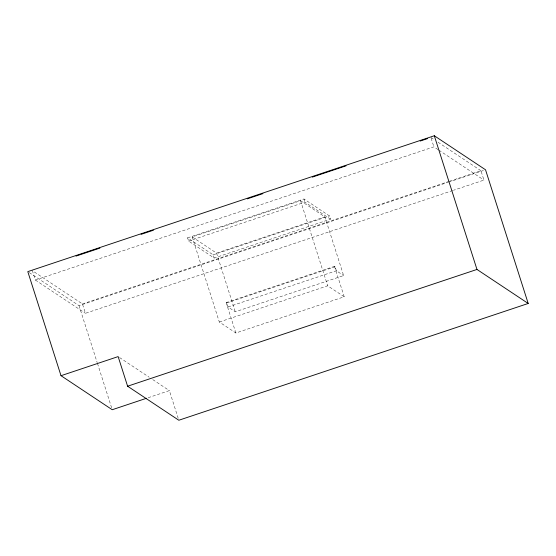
<?xml version="1.0" encoding="UTF-8"?>
<svg xmlns="http://www.w3.org/2000/svg" width="556" height="556" viewBox="0 0 556 556"><rect width="100%" height="100%" fill="white"/><g stroke="black" fill="none" stroke-linecap="round" stroke-linejoin="round"><path stroke-width="0.42" stroke-dasharray="2.78 2.08" d="M452.653 190.555L85.429 313.299L82.441 303.93L32.387 270.682L35.375 280.05L433.882 146.847L438.177 149.696M187.587 237.864L303.937 198.978L329.486 215.943L330.507 219.147L214.157 258.04L188.609 241.068L187.587 237.864L213.136 254.836L214.157 258.04M334.51 266.359L344.213 296.779L235.862 332.995L219.328 322.014L192.174 236.919L300.525 200.702L324.899 216.889L343.629 275.567L235.271 311.784L228.016 306.968L226.744 302.964L226.153 302.575L334.51 266.359L335.094 266.748L336.373 270.751L343.629 275.567M188.609 241.068L304.959 202.175L330.507 219.147M192.174 236.919L216.548 253.112L324.899 216.889M213.136 254.836L329.486 215.943M82.441 303.93L448.838 181.465M449.665 181.186L480.947 170.727L483.942 180.095L453.474 190.277M29.246 272.586L79.028 305.654L447.684 182.431M448.504 182.16L483.887 170.331M226.744 302.964L335.094 266.748M228.016 306.968L336.373 270.751M219.328 322.014L327.686 285.798L344.213 296.779M148.153 397.721L169.378 390.625L178.302 418.598M430.893 137.478L434.472 139.855M438.045 142.232L480.947 170.727M438.886 150.169L483.942 180.095M35.375 280.05L85.429 313.299M119.589 357.557L149.175 377.204M152.782 379.602L169.378 390.625M431.143 138.263L433.882 146.847M303.937 198.978L304.959 202.175M300.525 200.702L327.686 285.798M216.548 253.112L235.271 311.784M226.153 302.575L235.862 332.995M79.028 305.654L97.217 362.644M97.481 363.471L111.714 408.069"/><path stroke-width="0.83" d="M61.014 375.696L118.143 356.598L127.602 386.218L178.83 420.246L528.2 303.472L485.534 169.782L434.305 135.754L27.8 271.627L61.014 375.696L112.242 409.723L146.527 398.263M76.026 256.094L99.899 248.115M141.071 234.354L153.421 230.226M247.281 198.853L262.925 193.627M312.326 177.114L346.089 165.827M420.19 141.057L427.599 138.583M127.602 386.218L476.972 269.445L528.2 303.472M434.305 135.754L476.972 269.445"/></g></svg>
